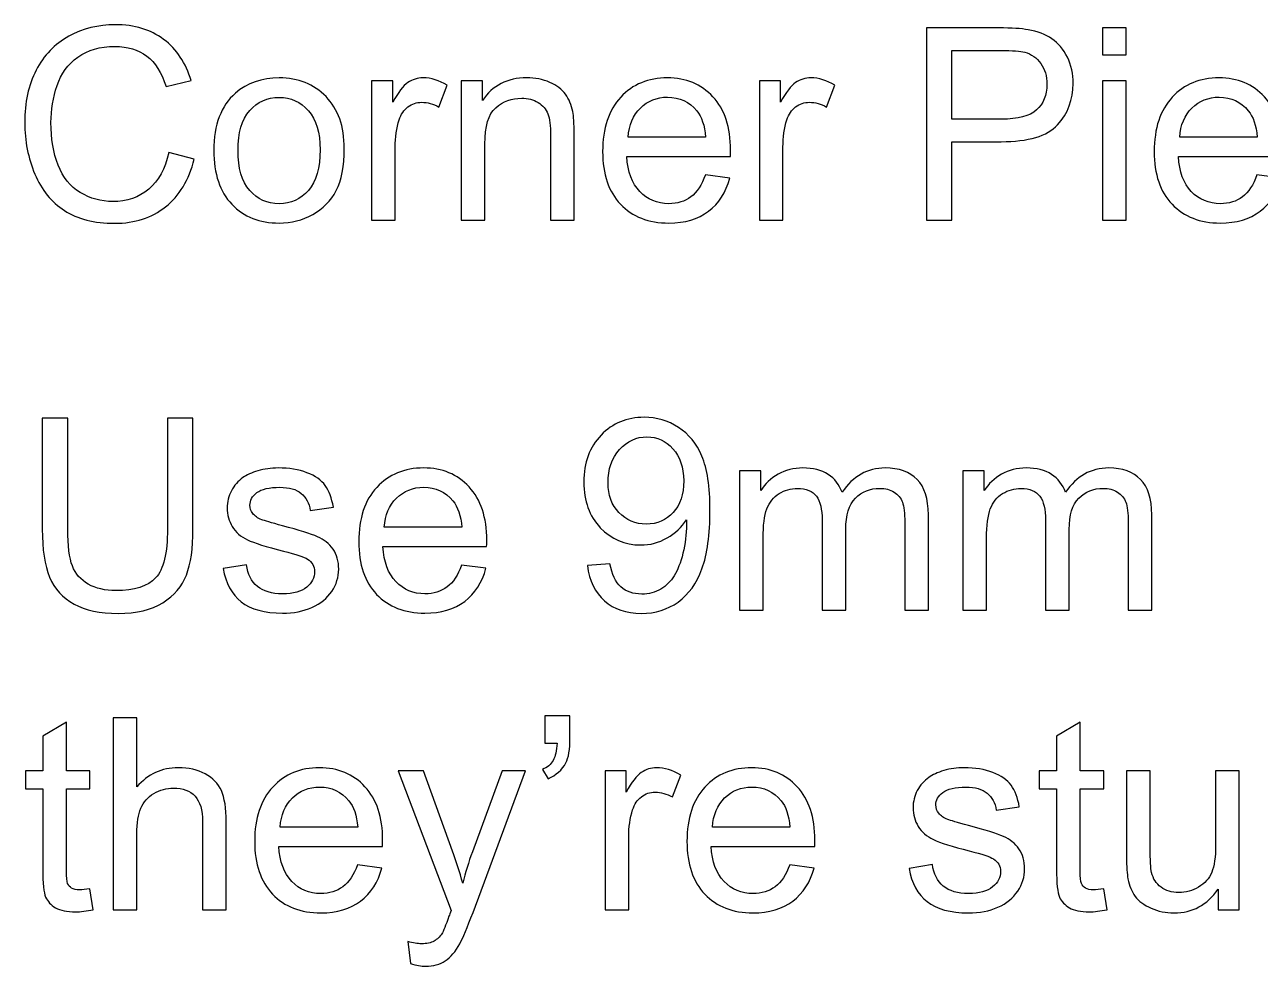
# Model space of a CAD drawing. Header units: millimetres. Extents: x 198 to 2265, y -986 to 144.
# Drawn here: x 462.4 to 579.4, y -971 to -881.9 of the extents above; entities that cross this region are included whole.
import ezdxf

# ---------------------------------------------------------------- set-up
doc = ezdxf.new("R2010")
doc.units = ezdxf.units.MM
doc.header["$MEASUREMENT"] = 0
doc.layers.add('Layer 1', color=7, linetype='Continuous')

msp = doc.modelspace()

# ---------------------------------------------------------------- linework, layer by layer
at = {"layer": 'Layer 1', "color": 250}
for points, knots in [([(476.0703, -893.9809), (476.0703, -893.9809), (478.4833, -894.5905), (478.4833, -894.5905), (477.9795, -896.5674), (477.0736, -898.0703), (475.7655, -899.1074), (474.4574, -900.1446), (472.8572, -900.6653), (470.9649, -900.6653), (469.0091, -900.6653), (467.4174, -900.2674), (466.1897, -899.4673), (464.962, -898.6714), (464.0307, -897.5157), (463.3915, -896.0044), (462.7522, -894.4889), (462.4305, -892.8675), (462.4305, -891.1318), (462.4305, -889.2395), (462.7903, -887.5885), (463.5142, -886.1788), (464.2381, -884.7691), (465.2668, -883.6981), (466.6003, -882.9657), (467.9338, -882.2334), (469.4028, -881.8693), (471.003, -881.8693), (472.8233, -881.8693), (474.3516, -882.3307), (475.5877, -883.2578), (476.8281, -884.1849), (477.6917, -885.4846), (478.1785, -887.161), (478.1785, -887.161), (475.8163, -887.7198), (475.8163, -887.7198), (475.3972, -886.399), (474.7834, -885.4338), (473.9833, -884.8326), (473.1832, -884.2273), (472.1756, -883.9267), (470.9607, -883.9267), (469.5679, -883.9267), (468.3995, -884.2611), (467.4639, -884.93), (466.5284, -885.5989), (465.868, -886.5006), (465.4912, -887.6266), (465.1102, -888.7569), (464.9197, -889.9211), (464.9197, -891.1191), (464.9197, -892.6643), (465.1441, -894.0147), (465.5928, -895.1662), (466.0415, -896.3219), (466.74, -897.1813), (467.6883, -897.7528), (468.6366, -898.3243), (469.661, -898.6079), (470.7659, -898.6079), (472.1121, -898.6079), (473.2467, -898.2184), (474.178, -897.4437), (475.1093, -896.6648), (475.7401, -895.5133), (476.0703, -893.9809)], [0, 0, 0, 0, 0.04545455, 0.04545455, 0.04545455, 0.09090909, 0.09090909, 0.09090909, 0.13636364, 0.13636364, 0.13636364, 0.18181818, 0.18181818, 0.18181818, 0.22727273, 0.22727273, 0.22727273, 0.27272727, 0.27272727, 0.27272727, 0.31818182, 0.31818182, 0.31818182, 0.36363636, 0.36363636, 0.36363636, 0.40909091, 0.40909091, 0.40909091, 0.45454545, 0.45454545, 0.45454545, 0.5, 0.5, 0.5, 0.54545455, 0.54545455, 0.54545455, 0.59090909, 0.59090909, 0.59090909, 0.63636364, 0.63636364, 0.63636364, 0.68181818, 0.68181818, 0.68181818, 0.72727273, 0.72727273, 0.72727273, 0.77272727, 0.77272727, 0.77272727, 0.81818182, 0.81818182, 0.81818182, 0.86363636, 0.86363636, 0.86363636, 0.90909091, 0.90909091, 0.90909091, 0.95454545, 0.95454545, 0.95454545, 1, 1, 1, 1]), ([(547.8125, -900.3605), (547.8125, -900.3605), (547.8125, -882.1741), (547.8125, -882.1741), (547.8125, -882.1741), (554.679, -882.1741), (554.679, -882.1741), (555.8855, -882.1741), (556.8083, -882.2334), (557.4476, -882.3477), (558.3408, -882.4958), (559.0901, -882.7795), (559.6955, -883.1943), (560.3008, -883.6134), (560.7877, -884.1976), (561.156, -884.9469), (561.5243, -885.6962), (561.7063, -886.5217), (561.7063, -887.4234), (561.7063, -888.9644), (561.2152, -890.2725), (560.2289, -891.3393), (559.2467, -892.4103), (557.4645, -892.9437), (554.8906, -892.9437), (554.8906, -892.9437), (550.2255, -892.9437), (550.2255, -892.9437), (550.2255, -892.9437), (550.2255, -900.3605), (550.2255, -900.3605), (550.2255, -900.3605), (547.8125, -900.3605), (547.8125, -900.3605)], [0, 0, 0, 0, 0.09090909, 0.09090909, 0.09090909, 0.18181818, 0.18181818, 0.18181818, 0.27272727, 0.27272727, 0.27272727, 0.36363636, 0.36363636, 0.36363636, 0.45454545, 0.45454545, 0.45454545, 0.54545455, 0.54545455, 0.54545455, 0.63636364, 0.63636364, 0.63636364, 0.72727273, 0.72727273, 0.72727273, 0.81818182, 0.81818182, 0.81818182, 0.90909091, 0.90909091, 0.90909091, 1, 1, 1, 1]), ([(564.4749, -884.7141), (564.4749, -884.7141), (564.4749, -882.1741), (564.4749, -882.1741), (564.4749, -882.1741), (566.7101, -882.1741), (566.7101, -882.1741), (566.7101, -882.1741), (566.7101, -884.7141), (566.7101, -884.7141), (566.7101, -884.7141), (564.4749, -884.7141), (564.4749, -884.7141)], [0, 0, 0, 0, 0.25, 0.25, 0.25, 0.5, 0.5, 0.5, 0.75, 0.75, 0.75, 1, 1, 1, 1]), ([(550.2255, -890.8101), (550.2255, -890.8101), (554.9245, -890.8101), (554.9245, -890.8101), (556.4824, -890.8101), (557.583, -890.5222), (558.2392, -889.9423), (558.8911, -889.3623), (559.2171, -888.5495), (559.2171, -887.4954), (559.2171, -886.7376), (559.0266, -886.0857), (558.6414, -885.5438), (558.2561, -885.002), (557.7481, -884.6421), (557.1216, -884.4686), (556.7152, -884.3627), (555.9659, -884.3077), (554.8779, -884.3077), (554.8779, -884.3077), (550.2255, -884.3077), (550.2255, -884.3077), (550.2255, -884.3077), (550.2255, -890.8101), (550.2255, -890.8101)], [0, 0, 0, 0, 0.125, 0.125, 0.125, 0.25, 0.25, 0.25, 0.375, 0.375, 0.375, 0.5, 0.5, 0.5, 0.625, 0.625, 0.625, 0.75, 0.75, 0.75, 0.875, 0.875, 0.875, 1, 1, 1, 1]), ([(480.3417, -893.7692), (480.3417, -891.335), (481.019, -889.5316), (482.3779, -888.359), (483.5082, -887.3853), (484.8925, -886.8985), (486.5224, -886.8985), (488.33, -886.8985), (489.8117, -887.4912), (490.9631, -888.6765), (492.1104, -889.8576), (492.6861, -891.4959), (492.6861, -893.5829), (492.6861, -895.2763), (492.4321, -896.6055), (491.9241, -897.575), (491.4161, -898.5444), (490.6753, -899.2979), (489.7016, -899.8356), (488.7322, -900.3732), (487.6696, -900.6399), (486.5224, -900.6399), (484.6766, -900.6399), (483.1865, -900.0515), (482.0477, -898.8704), (480.909, -897.6893), (480.3417, -895.9875), (480.3417, -893.7692)], [0, 0, 0, 0, 0.11111111, 0.11111111, 0.11111111, 0.22222222, 0.22222222, 0.22222222, 0.33333333, 0.33333333, 0.33333333, 0.44444444, 0.44444444, 0.44444444, 0.55555556, 0.55555556, 0.55555556, 0.66666667, 0.66666667, 0.66666667, 0.77777778, 0.77777778, 0.77777778, 0.88888889, 0.88888889, 0.88888889, 1, 1, 1, 1]), ([(495.2811, -900.3605), (495.2811, -900.3605), (495.2811, -887.1779), (495.2811, -887.1779), (495.2811, -887.1779), (497.2877, -887.1779), (497.2877, -887.1779), (497.2877, -887.1779), (497.2877, -889.1972), (497.2877, -889.1972), (497.7999, -888.2616), (498.2741, -887.6436), (498.7101, -887.3472), (499.1461, -887.0467), (499.6245, -886.8985), (500.1452, -886.8985), (500.8987, -886.8985), (501.665, -887.1356), (502.4439, -887.6055), (502.4439, -887.6055), (501.648, -889.6671), (501.648, -889.6671), (501.1062, -889.3623), (500.5643, -889.2099), (500.0224, -889.2099), (499.5356, -889.2099), (499.0996, -889.3581), (498.7143, -889.6502), (498.3291, -889.9423), (498.0539, -890.3487), (497.8888, -890.8694), (497.6391, -891.661), (497.5163, -892.5288), (497.5163, -893.4729), (497.5163, -893.4729), (497.5163, -900.3605), (497.5163, -900.3605), (497.5163, -900.3605), (495.2811, -900.3605), (495.2811, -900.3605)], [0, 0, 0, 0, 0.07692308, 0.07692308, 0.07692308, 0.15384615, 0.15384615, 0.15384615, 0.23076923, 0.23076923, 0.23076923, 0.30769231, 0.30769231, 0.30769231, 0.38461538, 0.38461538, 0.38461538, 0.46153846, 0.46153846, 0.46153846, 0.53846154, 0.53846154, 0.53846154, 0.61538462, 0.61538462, 0.61538462, 0.69230769, 0.69230769, 0.69230769, 0.76923077, 0.76923077, 0.76923077, 0.84615385, 0.84615385, 0.84615385, 0.92307692, 0.92307692, 0.92307692, 1, 1, 1, 1]), ([(503.7647, -900.3605), (503.7647, -900.3605), (503.7647, -887.1779), (503.7647, -887.1779), (503.7647, -887.1779), (505.7713, -887.1779), (505.7713, -887.1779), (505.7713, -887.1779), (505.7713, -889.049), (505.7713, -889.049), (506.7365, -887.6139), (508.1335, -886.8985), (509.9581, -886.8985), (510.7539, -886.8985), (511.4821, -887.0424), (512.1467, -887.3261), (512.8113, -887.6097), (513.3109, -887.9865), (513.6411, -888.4479), (513.9713, -888.9093), (514.2041, -889.4597), (514.3353, -890.0947), (514.4158, -890.5095), (514.4581, -891.2334), (514.4581, -892.2664), (514.4581, -892.2664), (514.4581, -900.3605), (514.4581, -900.3605), (514.4581, -900.3605), (512.2229, -900.3605), (512.2229, -900.3605), (512.2229, -900.3605), (512.2229, -892.351), (512.2229, -892.351), (512.2229, -891.4409), (512.1382, -890.7593), (511.9647, -890.3106), (511.7911, -889.8618), (511.4821, -889.502), (511.0418, -889.2311), (510.6015, -888.9644), (510.0808, -888.8289), (509.4882, -888.8289), (508.5399, -888.8289), (507.7229, -889.1295), (507.0328, -889.7348), (506.3428, -890.336), (505.9999, -891.4832), (505.9999, -893.1681), (505.9999, -893.1681), (505.9999, -900.3605), (505.9999, -900.3605), (505.9999, -900.3605), (503.7647, -900.3605), (503.7647, -900.3605)], [0, 0, 0, 0, 0.05555556, 0.05555556, 0.05555556, 0.11111111, 0.11111111, 0.11111111, 0.16666667, 0.16666667, 0.16666667, 0.22222222, 0.22222222, 0.22222222, 0.27777778, 0.27777778, 0.27777778, 0.33333333, 0.33333333, 0.33333333, 0.38888889, 0.38888889, 0.38888889, 0.44444444, 0.44444444, 0.44444444, 0.5, 0.5, 0.5, 0.55555556, 0.55555556, 0.55555556, 0.61111111, 0.61111111, 0.61111111, 0.66666667, 0.66666667, 0.66666667, 0.72222222, 0.72222222, 0.72222222, 0.77777778, 0.77777778, 0.77777778, 0.83333333, 0.83333333, 0.83333333, 0.88888889, 0.88888889, 0.88888889, 0.94444444, 0.94444444, 0.94444444, 1, 1, 1, 1]), ([(526.8829, -896.0933), (526.8829, -896.0933), (529.1943, -896.3981), (529.1943, -896.3981), (528.8345, -897.7401), (528.1614, -898.7857), (527.1792, -899.5265), (526.1971, -900.2674), (524.944, -900.6399), (523.4158, -900.6399), (521.4939, -900.6399), (519.9699, -900.0472), (518.8438, -898.8619), (517.7177, -897.6808), (517.1547, -896.0171), (517.1547, -893.8793), (517.1547, -891.6695), (517.722, -889.9507), (518.8607, -888.7315), (519.9995, -887.5081), (521.4769, -886.8985), (523.293, -886.8985), (525.0499, -886.8985), (526.485, -887.4954), (527.5983, -888.6934), (528.7117, -889.8915), (529.2705, -891.5763), (529.2705, -893.748), (529.2705, -893.8793), (529.2663, -894.0782), (529.2578, -894.3407), (529.2578, -894.3407), (519.4407, -894.3407), (519.4407, -894.3407), (519.5254, -895.7843), (519.9318, -896.8934), (520.6684, -897.6596), (521.4007, -898.4259), (522.3194, -898.8111), (523.4158, -898.8111), (524.2328, -898.8111), (524.9313, -898.5952), (525.5071, -898.1634), (526.087, -897.7316), (526.5442, -897.0416), (526.8829, -896.0933)], [0, 0, 0, 0, 0.06666667, 0.06666667, 0.06666667, 0.13333333, 0.13333333, 0.13333333, 0.2, 0.2, 0.2, 0.26666667, 0.26666667, 0.26666667, 0.33333333, 0.33333333, 0.33333333, 0.4, 0.4, 0.4, 0.46666667, 0.46666667, 0.46666667, 0.53333333, 0.53333333, 0.53333333, 0.6, 0.6, 0.6, 0.66666667, 0.66666667, 0.66666667, 0.73333333, 0.73333333, 0.73333333, 0.8, 0.8, 0.8, 0.86666667, 0.86666667, 0.86666667, 0.93333333, 0.93333333, 0.93333333, 1, 1, 1, 1]), ([(531.9925, -900.3605), (531.9925, -900.3605), (531.9925, -887.1779), (531.9925, -887.1779), (531.9925, -887.1779), (533.9991, -887.1779), (533.9991, -887.1779), (533.9991, -887.1779), (533.9991, -889.1972), (533.9991, -889.1972), (534.5113, -888.2616), (534.9855, -887.6436), (535.4215, -887.3472), (535.8575, -887.0467), (536.3359, -886.8985), (536.8566, -886.8985), (537.6101, -886.8985), (538.3764, -887.1356), (539.1553, -887.6055), (539.1553, -887.6055), (538.3594, -889.6671), (538.3594, -889.6671), (537.8176, -889.3623), (537.2757, -889.2099), (536.7338, -889.2099), (536.247, -889.2099), (535.811, -889.3581), (535.4257, -889.6502), (535.0405, -889.9423), (534.7653, -890.3487), (534.6002, -890.8694), (534.3505, -891.661), (534.2277, -892.5288), (534.2277, -893.4729), (534.2277, -893.4729), (534.2277, -900.3605), (534.2277, -900.3605), (534.2277, -900.3605), (531.9925, -900.3605), (531.9925, -900.3605)], [0, 0, 0, 0, 0.07692308, 0.07692308, 0.07692308, 0.15384615, 0.15384615, 0.15384615, 0.23076923, 0.23076923, 0.23076923, 0.30769231, 0.30769231, 0.30769231, 0.38461538, 0.38461538, 0.38461538, 0.46153846, 0.46153846, 0.46153846, 0.53846154, 0.53846154, 0.53846154, 0.61538462, 0.61538462, 0.61538462, 0.69230769, 0.69230769, 0.69230769, 0.76923077, 0.76923077, 0.76923077, 0.84615385, 0.84615385, 0.84615385, 0.92307692, 0.92307692, 0.92307692, 1, 1, 1, 1]), ([(564.4749, -900.3605), (564.4749, -900.3605), (564.4749, -887.1779), (564.4749, -887.1779), (564.4749, -887.1779), (566.7101, -887.1779), (566.7101, -887.1779), (566.7101, -887.1779), (566.7101, -900.3605), (566.7101, -900.3605), (566.7101, -900.3605), (564.4749, -900.3605), (564.4749, -900.3605)], [0, 0, 0, 0, 0.25, 0.25, 0.25, 0.5, 0.5, 0.5, 0.75, 0.75, 0.75, 1, 1, 1, 1]), ([(579.1095, -896.0933), (579.1095, -896.0933), (581.4209, -896.3981), (581.4209, -896.3981), (581.0611, -897.7401), (580.388, -898.7857), (579.4058, -899.5265), (578.4237, -900.2674), (577.1706, -900.6399), (575.6424, -900.6399), (573.7205, -900.6399), (572.1965, -900.0472), (571.0704, -898.8619), (569.9443, -897.6808), (569.3813, -896.0171), (569.3813, -893.8793), (569.3813, -891.6695), (569.9486, -889.9507), (571.0873, -888.7315), (572.2261, -887.5081), (573.7035, -886.8985), (575.5196, -886.8985), (577.2765, -886.8985), (578.7116, -887.4954), (579.8249, -888.6934), (580.9383, -889.8915), (581.4971, -891.5763), (581.4971, -893.748), (581.4971, -893.8793), (581.4929, -894.0782), (581.4844, -894.3407), (581.4844, -894.3407), (571.6673, -894.3407), (571.6673, -894.3407), (571.752, -895.7843), (572.1584, -896.8934), (572.895, -897.6596), (573.6273, -898.4259), (574.546, -898.8111), (575.6424, -898.8111), (576.4594, -898.8111), (577.1579, -898.5952), (577.7337, -898.1634), (578.3136, -897.7316), (578.7708, -897.0416), (579.1095, -896.0933)], [0, 0, 0, 0, 0.06666667, 0.06666667, 0.06666667, 0.13333333, 0.13333333, 0.13333333, 0.2, 0.2, 0.2, 0.26666667, 0.26666667, 0.26666667, 0.33333333, 0.33333333, 0.33333333, 0.4, 0.4, 0.4, 0.46666667, 0.46666667, 0.46666667, 0.53333333, 0.53333333, 0.53333333, 0.6, 0.6, 0.6, 0.66666667, 0.66666667, 0.66666667, 0.73333333, 0.73333333, 0.73333333, 0.8, 0.8, 0.8, 0.86666667, 0.86666667, 0.86666667, 0.93333333, 0.93333333, 0.93333333, 1, 1, 1, 1]), ([(482.6277, -893.7734), (482.6277, -895.4583), (482.996, -896.7198), (483.7326, -897.5538), (484.4734, -898.392), (485.4005, -898.8111), (486.5224, -898.8111), (487.6315, -898.8111), (488.5544, -898.392), (489.2952, -897.5496), (490.0318, -896.7071), (490.4001, -895.4244), (490.4001, -893.7015), (490.4001, -892.0759), (490.0276, -890.844), (489.2867, -890.01), (488.5459, -889.1718), (487.623, -888.7527), (486.5224, -888.7527), (485.4005, -888.7527), (484.4734, -889.1676), (483.7326, -890.0015), (482.996, -890.8355), (482.6277, -892.0928), (482.6277, -893.7734)], [0, 0, 0, 0, 0.125, 0.125, 0.125, 0.25, 0.25, 0.25, 0.375, 0.375, 0.375, 0.5, 0.5, 0.5, 0.625, 0.625, 0.625, 0.75, 0.75, 0.75, 0.875, 0.875, 0.875, 1, 1, 1, 1]), ([(519.5677, -892.5119), (519.5677, -892.5119), (526.9083, -892.5119), (526.9083, -892.5119), (526.8109, -891.4028), (526.5273, -890.573), (526.0659, -890.0185), (525.3589, -889.1591), (524.436, -888.7273), (523.3057, -888.7273), (522.2813, -888.7273), (521.4219, -889.0702), (520.7234, -889.756), (520.0291, -890.4418), (519.6439, -891.3604), (519.5677, -892.5119)], [0, 0, 0, 0, 0.2, 0.2, 0.2, 0.4, 0.4, 0.4, 0.6, 0.6, 0.6, 0.8, 0.8, 0.8, 1, 1, 1, 1]), ([(571.7943, -892.5119), (571.7943, -892.5119), (579.1349, -892.5119), (579.1349, -892.5119), (579.0375, -891.4028), (578.7539, -890.573), (578.2925, -890.0185), (577.5855, -889.1591), (576.6626, -888.7273), (575.5323, -888.7273), (574.5079, -888.7273), (573.6485, -889.0702), (572.95, -889.756), (572.2557, -890.4418), (571.8705, -891.3604), (571.7943, -892.5119)], [0, 0, 0, 0, 0.2, 0.2, 0.2, 0.4, 0.4, 0.4, 0.6, 0.6, 0.6, 0.8, 0.8, 0.8, 1, 1, 1, 1]), ([(475.9522, -919.1063), (475.9522, -919.1063), (478.3652, -919.1063), (478.3652, -919.1063), (478.3652, -919.1063), (478.3652, -929.6092), (478.3652, -929.6092), (478.3652, -931.438), (478.1578, -932.89), (477.7471, -933.9653), (477.3323, -935.0363), (476.5872, -935.9126), (475.5119, -936.5857), (474.4324, -937.2588), (473.0227, -937.5975), (471.2701, -937.5975), (469.5726, -937.5975), (468.1798, -937.3054), (467.1003, -936.717), (466.0166, -936.1285), (465.2461, -935.2819), (464.7847, -934.1685), (464.3232, -933.0551), (464.0904, -931.5354), (464.0904, -929.6092), (464.0904, -929.6092), (464.0904, -919.1063), (464.0904, -919.1063), (464.0904, -919.1063), (466.5034, -919.1063), (466.5034, -919.1063), (466.5034, -919.1063), (466.5034, -929.605), (466.5034, -929.605), (466.5034, -931.184), (466.6516, -932.3524), (466.9437, -933.0975), (467.2358, -933.8468), (467.7353, -934.4267), (468.4507, -934.8289), (469.1619, -935.2353), (470.034, -935.4385), (471.0627, -935.4385), (472.8238, -935.4385), (474.0811, -935.0363), (474.8304, -934.2362), (475.5797, -933.4319), (475.9522, -931.891), (475.9522, -929.605), (475.9522, -929.605), (475.9522, -919.1063), (475.9522, -919.1063)], [0, 0, 0, 0, 0.05882353, 0.05882353, 0.05882353, 0.11764706, 0.11764706, 0.11764706, 0.17647059, 0.17647059, 0.17647059, 0.23529412, 0.23529412, 0.23529412, 0.29411765, 0.29411765, 0.29411765, 0.35294118, 0.35294118, 0.35294118, 0.41176471, 0.41176471, 0.41176471, 0.47058824, 0.47058824, 0.47058824, 0.52941176, 0.52941176, 0.52941176, 0.58823529, 0.58823529, 0.58823529, 0.64705882, 0.64705882, 0.64705882, 0.70588235, 0.70588235, 0.70588235, 0.76470588, 0.76470588, 0.76470588, 0.82352941, 0.82352941, 0.82352941, 0.88235294, 0.88235294, 0.88235294, 0.94117647, 0.94117647, 0.94117647, 1, 1, 1, 1]), ([(515.7074, -933.0763), (515.7074, -933.0763), (517.841, -932.8985), (517.841, -932.8985), (518.023, -933.906), (518.3702, -934.6342), (518.8824, -935.0871), (519.3946, -935.5401), (520.0508, -935.7687), (520.8551, -935.7687), (521.5409, -935.7687), (522.1421, -935.6121), (522.6628, -935.2946), (523.1835, -934.9813), (523.6068, -934.5622), (523.9328, -934.033), (524.2587, -933.5081), (524.5339, -932.7969), (524.7583, -931.9037), (524.9826, -931.0104), (525.0927, -930.1003), (525.0927, -929.1732), (525.0927, -929.0758), (525.0885, -928.9234), (525.08, -928.7244), (524.6355, -929.4356), (524.0259, -930.0156), (523.2554, -930.4559), (522.485, -930.9004), (521.6468, -931.1205), (520.7493, -931.1205), (519.2465, -931.1205), (517.9765, -930.5744), (516.9351, -929.4822), (515.8979, -928.3942), (515.3772, -926.9549), (515.3772, -925.1684), (515.3772, -923.3227), (515.9191, -921.841), (517.007, -920.715), (518.0908, -919.5931), (519.4497, -919.0301), (521.088, -919.0301), (522.2648, -919.0301), (523.3443, -919.3476), (524.3265, -919.9868), (525.3044, -920.6218), (526.0452, -921.5278), (526.5532, -922.7089), (527.0612, -923.8857), (527.3152, -925.5918), (527.3152, -927.8227), (527.3152, -930.1468), (527.0654, -931.9968), (526.5617, -933.3726), (526.0579, -934.7527), (525.3044, -935.7983), (524.3095, -936.518), (523.3147, -937.2377), (522.1505, -937.5975), (520.8128, -937.5975), (519.3904, -937.5975), (518.2305, -937.2038), (517.3288, -936.4122), (516.4313, -935.6205), (515.8894, -934.5072), (515.7074, -933.0763)], [0, 0, 0, 0, 0.04545455, 0.04545455, 0.04545455, 0.09090909, 0.09090909, 0.09090909, 0.13636364, 0.13636364, 0.13636364, 0.18181818, 0.18181818, 0.18181818, 0.22727273, 0.22727273, 0.22727273, 0.27272727, 0.27272727, 0.27272727, 0.31818182, 0.31818182, 0.31818182, 0.36363636, 0.36363636, 0.36363636, 0.40909091, 0.40909091, 0.40909091, 0.45454545, 0.45454545, 0.45454545, 0.5, 0.5, 0.5, 0.54545455, 0.54545455, 0.54545455, 0.59090909, 0.59090909, 0.59090909, 0.63636364, 0.63636364, 0.63636364, 0.68181818, 0.68181818, 0.68181818, 0.72727273, 0.72727273, 0.72727273, 0.77272727, 0.77272727, 0.77272727, 0.81818182, 0.81818182, 0.81818182, 0.86363636, 0.86363636, 0.86363636, 0.90909091, 0.90909091, 0.90909091, 0.95454545, 0.95454545, 0.95454545, 1, 1, 1, 1]), ([(524.826, -925.0541), (524.826, -923.7757), (524.4873, -922.7597), (523.81, -922.0104), (523.1369, -921.2611), (522.3156, -920.8843), (521.3504, -920.8843), (520.3514, -920.8843), (519.4878, -921.2865), (518.7596, -922.095), (518.0273, -922.9036), (517.6632, -923.9535), (517.6632, -925.2404), (517.6632, -926.3961), (518.0103, -927.3359), (518.7004, -928.0556), (519.3946, -928.7795), (520.2582, -929.1393), (521.2869, -929.1393), (522.3199, -929.1393), (523.1665, -928.7795), (523.8312, -928.0556), (524.4958, -927.3359), (524.826, -926.3326), (524.826, -925.0541)], [0, 0, 0, 0, 0.125, 0.125, 0.125, 0.25, 0.25, 0.25, 0.375, 0.375, 0.375, 0.5, 0.5, 0.5, 0.625, 0.625, 0.625, 0.75, 0.75, 0.75, 0.875, 0.875, 0.875, 1, 1, 1, 1]), ([(481.2142, -933.3557), (481.2142, -933.3557), (483.424, -933.0001), (483.424, -933.0001), (483.5468, -933.8849), (483.8939, -934.5622), (484.4612, -935.0363), (485.0284, -935.5062), (485.8243, -935.7433), (486.8403, -935.7433), (487.869, -935.7433), (488.631, -935.5359), (489.1305, -935.1168), (489.6258, -934.7019), (489.8756, -934.2108), (489.8756, -933.6478), (489.8756, -933.144), (489.6512, -932.7461), (489.2067, -932.4582), (488.8935, -932.2593), (488.1315, -932.0095), (486.9207, -931.7005), (485.2867, -931.2898), (484.1564, -930.9342), (483.5214, -930.6337), (482.8906, -930.3289), (482.4122, -929.914), (482.0863, -929.3806), (481.7603, -928.8514), (481.5952, -928.263), (481.5952, -927.6195), (481.5952, -927.0311), (481.7307, -926.4892), (481.9974, -925.9897), (482.2683, -925.4902), (482.6324, -925.0753), (483.0938, -924.7451), (483.4409, -924.4911), (483.9151, -924.2752), (484.512, -924.0974), (485.1131, -923.9196), (485.7523, -923.8307), (486.4381, -923.8307), (487.4711, -923.8307), (488.377, -923.9789), (489.1559, -924.2794), (489.9391, -924.5758), (490.5148, -924.9822), (490.8874, -925.4902), (491.2557, -926.0024), (491.5139, -926.684), (491.6536, -927.5391), (491.6536, -927.5391), (489.4692, -927.8439), (489.4692, -927.8439), (489.3718, -927.1581), (489.084, -926.6205), (488.6098, -926.2352), (488.1357, -925.85), (487.4668, -925.6595), (486.599, -925.6595), (485.5788, -925.6595), (484.8464, -925.8288), (484.4104, -926.1675), (483.9743, -926.5062), (483.7542, -926.9041), (483.7542, -927.3571), (483.7542, -927.6449), (483.8431, -927.9074), (484.0251, -928.1402), (484.2072, -928.3773), (484.4908, -928.5763), (484.8803, -928.7329), (485.1046, -928.8176), (485.7566, -929.0081), (486.8488, -929.3044), (488.4236, -929.7235), (489.5242, -930.0706), (490.1508, -930.3373), (490.7773, -930.604), (491.2684, -930.9977), (491.624, -931.5057), (491.9838, -932.018), (492.1616, -932.653), (492.1616, -933.415), (492.1616, -934.1558), (491.9457, -934.8543), (491.5097, -935.5105), (491.0736, -936.1666), (490.4471, -936.6746), (489.6301, -937.0345), (488.8088, -937.3943), (487.8817, -937.5721), (486.8488, -937.5721), (485.1385, -937.5721), (483.8304, -937.2165), (482.9329, -936.5095), (482.0355, -935.7983), (481.464, -934.7485), (481.2142, -933.3557)], [0, 0, 0, 0, 0.03030303, 0.03030303, 0.03030303, 0.06060606, 0.06060606, 0.06060606, 0.09090909, 0.09090909, 0.09090909, 0.12121212, 0.12121212, 0.12121212, 0.15151515, 0.15151515, 0.15151515, 0.18181818, 0.18181818, 0.18181818, 0.21212121, 0.21212121, 0.21212121, 0.24242424, 0.24242424, 0.24242424, 0.27272727, 0.27272727, 0.27272727, 0.3030303, 0.3030303, 0.3030303, 0.33333333, 0.33333333, 0.33333333, 0.36363636, 0.36363636, 0.36363636, 0.39393939, 0.39393939, 0.39393939, 0.42424242, 0.42424242, 0.42424242, 0.45454545, 0.45454545, 0.45454545, 0.48484848, 0.48484848, 0.48484848, 0.51515152, 0.51515152, 0.51515152, 0.54545455, 0.54545455, 0.54545455, 0.57575758, 0.57575758, 0.57575758, 0.60606061, 0.60606061, 0.60606061, 0.63636364, 0.63636364, 0.63636364, 0.66666667, 0.66666667, 0.66666667, 0.6969697, 0.6969697, 0.6969697, 0.72727273, 0.72727273, 0.72727273, 0.75757576, 0.75757576, 0.75757576, 0.78787879, 0.78787879, 0.78787879, 0.81818182, 0.81818182, 0.81818182, 0.84848485, 0.84848485, 0.84848485, 0.87878788, 0.87878788, 0.87878788, 0.90909091, 0.90909091, 0.90909091, 0.93939394, 0.93939394, 0.93939394, 0.96969697, 0.96969697, 0.96969697, 1, 1, 1, 1]), ([(503.7948, -933.0255), (503.7948, -933.0255), (506.1062, -933.3303), (506.1062, -933.3303), (505.7464, -934.6723), (505.0733, -935.7179), (504.0911, -936.4587), (503.109, -937.1996), (501.8559, -937.5721), (500.3277, -937.5721), (498.4058, -937.5721), (496.8818, -936.9794), (495.7557, -935.7941), (494.6296, -934.613), (494.0666, -932.9493), (494.0666, -930.8115), (494.0666, -928.6017), (494.6339, -926.8829), (495.7726, -925.6637), (496.9114, -924.4403), (498.3888, -923.8307), (500.2049, -923.8307), (501.9618, -923.8307), (503.3969, -924.4276), (504.5102, -925.6256), (505.6236, -926.8237), (506.1824, -928.5085), (506.1824, -930.6802), (506.1824, -930.8115), (506.1782, -931.0104), (506.1697, -931.2729), (506.1697, -931.2729), (496.3526, -931.2729), (496.3526, -931.2729), (496.4373, -932.7165), (496.8437, -933.8256), (497.5803, -934.5918), (498.3126, -935.3581), (499.2313, -935.7433), (500.3277, -935.7433), (501.1447, -935.7433), (501.8432, -935.5274), (502.419, -935.0956), (502.9989, -934.6638), (503.4561, -933.9738), (503.7948, -933.0255)], [0, 0, 0, 0, 0.06666667, 0.06666667, 0.06666667, 0.13333333, 0.13333333, 0.13333333, 0.2, 0.2, 0.2, 0.26666667, 0.26666667, 0.26666667, 0.33333333, 0.33333333, 0.33333333, 0.4, 0.4, 0.4, 0.46666667, 0.46666667, 0.46666667, 0.53333333, 0.53333333, 0.53333333, 0.6, 0.6, 0.6, 0.66666667, 0.66666667, 0.66666667, 0.73333333, 0.73333333, 0.73333333, 0.8, 0.8, 0.8, 0.86666667, 0.86666667, 0.86666667, 0.93333333, 0.93333333, 0.93333333, 1, 1, 1, 1]), ([(530.1134, -937.2927), (530.1134, -937.2927), (530.1134, -924.1101), (530.1134, -924.1101), (530.1134, -924.1101), (532.12, -924.1101), (532.12, -924.1101), (532.12, -924.1101), (532.12, -925.9728), (532.12, -925.9728), (532.5306, -925.3293), (533.081, -924.8086), (533.7668, -924.4191), (534.4526, -924.0254), (535.2315, -923.8307), (536.1078, -923.8307), (537.0815, -923.8307), (537.8816, -924.0339), (538.5039, -924.4361), (539.1262, -924.8425), (539.5664, -925.4055), (539.8204, -926.1336), (540.8703, -924.5969), (542.2292, -923.8307), (543.9056, -923.8307), (545.2179, -923.8307), (546.2297, -924.1905), (546.9324, -924.9144), (547.6394, -925.6383), (547.995, -926.7517), (547.995, -928.2545), (547.995, -928.2545), (547.995, -937.2927), (547.995, -937.2927), (547.995, -937.2927), (545.7598, -937.2927), (545.7598, -937.2927), (545.7598, -937.2927), (545.7598, -928.9954), (545.7598, -928.9954), (545.7598, -928.1064), (545.6836, -927.4629), (545.5397, -927.0692), (545.3957, -926.6755), (545.1333, -926.3622), (544.748, -926.1209), (544.367, -925.8796), (543.9183, -925.7611), (543.4061, -925.7611), (542.4747, -925.7611), (541.7043, -926.0701), (541.0904, -926.684), (540.4766, -927.302), (540.1718, -928.2884), (540.1718, -929.6431), (540.1718, -929.6431), (540.1718, -937.2927), (540.1718, -937.2927), (540.1718, -937.2927), (537.9366, -937.2927), (537.9366, -937.2927), (537.9366, -937.2927), (537.9366, -928.7371), (537.9366, -928.7371), (537.9366, -927.7465), (537.7546, -927.0015), (537.3905, -926.5062), (537.0264, -926.0109), (536.4295, -925.7611), (535.604, -925.7611), (534.9775, -925.7611), (534.3975, -925.9262), (533.8641, -926.2564), (533.3307, -926.5866), (532.9455, -927.0692), (532.7042, -927.7084), (532.4671, -928.3434), (532.3486, -929.2621), (532.3486, -930.4601), (532.3486, -930.4601), (532.3486, -937.2927), (532.3486, -937.2927), (532.3486, -937.2927), (530.1134, -937.2927), (530.1134, -937.2927)], [0, 0, 0, 0, 0.03571429, 0.03571429, 0.03571429, 0.07142857, 0.07142857, 0.07142857, 0.10714286, 0.10714286, 0.10714286, 0.14285714, 0.14285714, 0.14285714, 0.17857143, 0.17857143, 0.17857143, 0.21428571, 0.21428571, 0.21428571, 0.25, 0.25, 0.25, 0.28571429, 0.28571429, 0.28571429, 0.32142857, 0.32142857, 0.32142857, 0.35714286, 0.35714286, 0.35714286, 0.39285714, 0.39285714, 0.39285714, 0.42857143, 0.42857143, 0.42857143, 0.46428571, 0.46428571, 0.46428571, 0.5, 0.5, 0.5, 0.53571429, 0.53571429, 0.53571429, 0.57142857, 0.57142857, 0.57142857, 0.60714286, 0.60714286, 0.60714286, 0.64285714, 0.64285714, 0.64285714, 0.67857143, 0.67857143, 0.67857143, 0.71428571, 0.71428571, 0.71428571, 0.75, 0.75, 0.75, 0.78571429, 0.78571429, 0.78571429, 0.82142857, 0.82142857, 0.82142857, 0.85714286, 0.85714286, 0.85714286, 0.89285714, 0.89285714, 0.89285714, 0.92857143, 0.92857143, 0.92857143, 0.96428571, 0.96428571, 0.96428571, 1, 1, 1, 1]), ([(551.2716, -937.2927), (551.2716, -937.2927), (551.2716, -924.1101), (551.2716, -924.1101), (551.2716, -924.1101), (553.2782, -924.1101), (553.2782, -924.1101), (553.2782, -924.1101), (553.2782, -925.9728), (553.2782, -925.9728), (553.6888, -925.3293), (554.2392, -924.8086), (554.925, -924.4191), (555.6108, -924.0254), (556.3897, -923.8307), (557.266, -923.8307), (558.2397, -923.8307), (559.0398, -924.0339), (559.6621, -924.4361), (560.2844, -924.8425), (560.7246, -925.4055), (560.9786, -926.1336), (562.0285, -924.5969), (563.3874, -923.8307), (565.0638, -923.8307), (566.3761, -923.8307), (567.3879, -924.1905), (568.0906, -924.9144), (568.7976, -925.6383), (569.1532, -926.7517), (569.1532, -928.2545), (569.1532, -928.2545), (569.1532, -937.2927), (569.1532, -937.2927), (569.1532, -937.2927), (566.918, -937.2927), (566.918, -937.2927), (566.918, -937.2927), (566.918, -928.9954), (566.918, -928.9954), (566.918, -928.1064), (566.8418, -927.4629), (566.6979, -927.0692), (566.5539, -926.6755), (566.2915, -926.3622), (565.9062, -926.1209), (565.5252, -925.8796), (565.0765, -925.7611), (564.5643, -925.7611), (563.6329, -925.7611), (562.8625, -926.0701), (562.2486, -926.684), (561.6348, -927.302), (561.33, -928.2884), (561.33, -929.6431), (561.33, -929.6431), (561.33, -937.2927), (561.33, -937.2927), (561.33, -937.2927), (559.0948, -937.2927), (559.0948, -937.2927), (559.0948, -937.2927), (559.0948, -928.7371), (559.0948, -928.7371), (559.0948, -927.7465), (558.9128, -927.0015), (558.5487, -926.5062), (558.1846, -926.0109), (557.5877, -925.7611), (556.7622, -925.7611), (556.1357, -925.7611), (555.5557, -925.9262), (555.0223, -926.2564), (554.4889, -926.5866), (554.1037, -927.0692), (553.8624, -927.7084), (553.6253, -928.3434), (553.5068, -929.2621), (553.5068, -930.4601), (553.5068, -930.4601), (553.5068, -937.2927), (553.5068, -937.2927), (553.5068, -937.2927), (551.2716, -937.2927), (551.2716, -937.2927)], [0, 0, 0, 0, 0.03571429, 0.03571429, 0.03571429, 0.07142857, 0.07142857, 0.07142857, 0.10714286, 0.10714286, 0.10714286, 0.14285714, 0.14285714, 0.14285714, 0.17857143, 0.17857143, 0.17857143, 0.21428571, 0.21428571, 0.21428571, 0.25, 0.25, 0.25, 0.28571429, 0.28571429, 0.28571429, 0.32142857, 0.32142857, 0.32142857, 0.35714286, 0.35714286, 0.35714286, 0.39285714, 0.39285714, 0.39285714, 0.42857143, 0.42857143, 0.42857143, 0.46428571, 0.46428571, 0.46428571, 0.5, 0.5, 0.5, 0.53571429, 0.53571429, 0.53571429, 0.57142857, 0.57142857, 0.57142857, 0.60714286, 0.60714286, 0.60714286, 0.64285714, 0.64285714, 0.64285714, 0.67857143, 0.67857143, 0.67857143, 0.71428571, 0.71428571, 0.71428571, 0.75, 0.75, 0.75, 0.78571429, 0.78571429, 0.78571429, 0.82142857, 0.82142857, 0.82142857, 0.85714286, 0.85714286, 0.85714286, 0.89285714, 0.89285714, 0.89285714, 0.92857143, 0.92857143, 0.92857143, 0.96428571, 0.96428571, 0.96428571, 1, 1, 1, 1]), ([(496.4796, -929.4441), (496.4796, -929.4441), (503.8202, -929.4441), (503.8202, -929.4441), (503.7228, -928.335), (503.4392, -927.5052), (502.9778, -926.9507), (502.2708, -926.0913), (501.3479, -925.6595), (500.2176, -925.6595), (499.1932, -925.6595), (498.3338, -926.0024), (497.6353, -926.6882), (496.941, -927.374), (496.5558, -928.2926), (496.4796, -929.4441)], [0, 0, 0, 0, 0.2, 0.2, 0.2, 0.4, 0.4, 0.4, 0.6, 0.6, 0.6, 0.8, 0.8, 0.8, 1, 1, 1, 1]), ([(470.8172, -965.6688), (470.8172, -965.6688), (470.8172, -947.4824), (470.8172, -947.4824), (470.8172, -947.4824), (473.0524, -947.4824), (473.0524, -947.4824), (473.0524, -947.4824), (473.0524, -954.0271), (473.0524, -954.0271), (474.0896, -952.8122), (475.3977, -952.2068), (476.9809, -952.2068), (477.9504, -952.2068), (478.7928, -952.3973), (479.5125, -952.7825), (480.2279, -953.1678), (480.7401, -953.6969), (481.0492, -954.3743), (481.3582, -955.0516), (481.5106, -956.038), (481.5106, -957.3249), (481.5106, -957.3249), (481.5106, -965.6688), (481.5106, -965.6688), (481.5106, -965.6688), (479.2754, -965.6688), (479.2754, -965.6688), (479.2754, -965.6688), (479.2754, -957.3334), (479.2754, -957.3334), (479.2754, -956.22), (479.0341, -955.4072), (478.5557, -954.8992), (478.0731, -954.3912), (477.3958, -954.1372), (476.5153, -954.1372), (475.8591, -954.1372), (475.241, -954.3065), (474.6611, -954.6494), (474.0811, -954.9923), (473.6705, -955.458), (473.4207, -956.0464), (473.1752, -956.6306), (473.0524, -957.4392), (473.0524, -958.4721), (473.0524, -958.4721), (473.0524, -965.6688), (473.0524, -965.6688), (473.0524, -965.6688), (470.8172, -965.6688), (470.8172, -965.6688)], [0, 0, 0, 0, 0.05882353, 0.05882353, 0.05882353, 0.11764706, 0.11764706, 0.11764706, 0.17647059, 0.17647059, 0.17647059, 0.23529412, 0.23529412, 0.23529412, 0.29411765, 0.29411765, 0.29411765, 0.35294118, 0.35294118, 0.35294118, 0.41176471, 0.41176471, 0.41176471, 0.47058824, 0.47058824, 0.47058824, 0.52941176, 0.52941176, 0.52941176, 0.58823529, 0.58823529, 0.58823529, 0.64705882, 0.64705882, 0.64705882, 0.70588235, 0.70588235, 0.70588235, 0.76470588, 0.76470588, 0.76470588, 0.82352941, 0.82352941, 0.82352941, 0.88235294, 0.88235294, 0.88235294, 0.94117647, 0.94117647, 0.94117647, 1, 1, 1, 1]), ([(511.6688, -949.8954), (511.6688, -949.8954), (511.6688, -947.3046), (511.6688, -947.3046), (511.6688, -947.3046), (514.0564, -947.3046), (514.0564, -947.3046), (514.0564, -947.3046), (514.0564, -949.362), (514.0564, -949.362), (514.0564, -950.4627), (513.9294, -951.2585), (513.6712, -951.7411), (513.3113, -952.41), (512.7568, -952.9095), (511.999, -953.2482), (511.999, -953.2482), (511.4656, -952.3677), (511.4656, -952.3677), (511.9143, -952.1856), (512.2445, -951.902), (512.4647, -951.5083), (512.6848, -951.1188), (512.8076, -950.5812), (512.833, -949.8954), (512.833, -949.8954), (511.6688, -949.8954), (511.6688, -949.8954)], [0, 0, 0, 0, 0.11111111, 0.11111111, 0.11111111, 0.22222222, 0.22222222, 0.22222222, 0.33333333, 0.33333333, 0.33333333, 0.44444444, 0.44444444, 0.44444444, 0.55555556, 0.55555556, 0.55555556, 0.66666667, 0.66666667, 0.66666667, 0.77777778, 0.77777778, 0.77777778, 0.88888889, 0.88888889, 0.88888889, 1, 1, 1, 1]), ([(468.6116, -963.6749), (468.6116, -963.6749), (468.9164, -965.6476), (468.9164, -965.6476), (468.2899, -965.7789), (467.7268, -965.8466), (467.2358, -965.8466), (466.4272, -965.8466), (465.8007, -965.7196), (465.3519, -965.4614), (464.9074, -965.2031), (464.5942, -964.8687), (464.4121, -964.4496), (464.2301, -964.0305), (464.1412, -963.15), (464.1412, -961.808), (464.1412, -961.808), (464.1412, -954.2134), (464.1412, -954.2134), (464.1412, -954.2134), (462.4902, -954.2134), (462.4902, -954.2134), (462.4902, -954.2134), (462.4902, -952.4862), (462.4902, -952.4862), (462.4902, -952.4862), (464.1412, -952.4862), (464.1412, -952.4862), (464.1412, -952.4862), (464.1412, -949.2265), (464.1412, -949.2265), (464.1412, -949.2265), (466.3764, -947.8846), (466.3764, -947.8846), (466.3764, -947.8846), (466.3764, -952.4862), (466.3764, -952.4862), (466.3764, -952.4862), (468.6116, -952.4862), (468.6116, -952.4862), (468.6116, -952.4862), (468.6116, -954.2134), (468.6116, -954.2134), (468.6116, -954.2134), (466.3764, -954.2134), (466.3764, -954.2134), (466.3764, -954.2134), (466.3764, -961.935), (466.3764, -961.935), (466.3764, -962.5742), (466.4145, -962.9849), (466.4949, -963.1669), (466.5711, -963.3489), (466.6981, -963.4929), (466.8759, -963.6029), (467.0537, -963.7088), (467.3077, -963.7638), (467.6379, -963.7638), (467.8835, -963.7638), (468.2094, -963.7342), (468.6116, -963.6749)], [0, 0, 0, 0, 0.05, 0.05, 0.05, 0.1, 0.1, 0.1, 0.15, 0.15, 0.15, 0.2, 0.2, 0.2, 0.25, 0.25, 0.25, 0.3, 0.3, 0.3, 0.35, 0.35, 0.35, 0.4, 0.4, 0.4, 0.45, 0.45, 0.45, 0.5, 0.5, 0.5, 0.55, 0.55, 0.55, 0.6, 0.6, 0.6, 0.65, 0.65, 0.65, 0.7, 0.7, 0.7, 0.75, 0.75, 0.75, 0.8, 0.8, 0.8, 0.85, 0.85, 0.85, 0.9, 0.9, 0.9, 0.95, 0.95, 0.95, 1, 1, 1, 1]), ([(564.6066, -963.6749), (564.6066, -963.6749), (564.9114, -965.6476), (564.9114, -965.6476), (564.2849, -965.7789), (563.7218, -965.8466), (563.2308, -965.8466), (562.4222, -965.8466), (561.7957, -965.7196), (561.3469, -965.4614), (560.9024, -965.2031), (560.5892, -964.8687), (560.4071, -964.4496), (560.2251, -964.0305), (560.1362, -963.15), (560.1362, -961.808), (560.1362, -961.808), (560.1362, -954.2134), (560.1362, -954.2134), (560.1362, -954.2134), (558.4852, -954.2134), (558.4852, -954.2134), (558.4852, -954.2134), (558.4852, -952.4862), (558.4852, -952.4862), (558.4852, -952.4862), (560.1362, -952.4862), (560.1362, -952.4862), (560.1362, -952.4862), (560.1362, -949.2265), (560.1362, -949.2265), (560.1362, -949.2265), (562.3714, -947.8846), (562.3714, -947.8846), (562.3714, -947.8846), (562.3714, -952.4862), (562.3714, -952.4862), (562.3714, -952.4862), (564.6066, -952.4862), (564.6066, -952.4862), (564.6066, -952.4862), (564.6066, -954.2134), (564.6066, -954.2134), (564.6066, -954.2134), (562.3714, -954.2134), (562.3714, -954.2134), (562.3714, -954.2134), (562.3714, -961.935), (562.3714, -961.935), (562.3714, -962.5742), (562.4095, -962.9849), (562.4899, -963.1669), (562.5661, -963.3489), (562.6931, -963.4929), (562.8709, -963.6029), (563.0487, -963.7088), (563.3027, -963.7638), (563.6329, -963.7638), (563.8785, -963.7638), (564.2044, -963.7342), (564.6066, -963.6749)], [0, 0, 0, 0, 0.05, 0.05, 0.05, 0.1, 0.1, 0.1, 0.15, 0.15, 0.15, 0.2, 0.2, 0.2, 0.25, 0.25, 0.25, 0.3, 0.3, 0.3, 0.35, 0.35, 0.35, 0.4, 0.4, 0.4, 0.45, 0.45, 0.45, 0.5, 0.5, 0.5, 0.55, 0.55, 0.55, 0.6, 0.6, 0.6, 0.65, 0.65, 0.65, 0.7, 0.7, 0.7, 0.75, 0.75, 0.75, 0.8, 0.8, 0.8, 0.85, 0.85, 0.85, 0.9, 0.9, 0.9, 0.95, 0.95, 0.95, 1, 1, 1, 1]), ([(493.9354, -961.4016), (493.9354, -961.4016), (496.2468, -961.7064), (496.2468, -961.7064), (495.887, -963.0484), (495.2139, -964.094), (494.2317, -964.8348), (493.2496, -965.5757), (491.9965, -965.9482), (490.4683, -965.9482), (488.5464, -965.9482), (487.0224, -965.3555), (485.8963, -964.1702), (484.7702, -962.9891), (484.2072, -961.3254), (484.2072, -959.1876), (484.2072, -956.9778), (484.7745, -955.259), (485.9132, -954.0398), (487.052, -952.8164), (488.5294, -952.2068), (490.3455, -952.2068), (492.1024, -952.2068), (493.5375, -952.8037), (494.6508, -954.0017), (495.7642, -955.1998), (496.323, -956.8846), (496.323, -959.0563), (496.323, -959.1876), (496.3188, -959.3865), (496.3103, -959.649), (496.3103, -959.649), (486.4932, -959.649), (486.4932, -959.649), (486.5779, -961.0926), (486.9843, -962.2017), (487.7209, -962.9679), (488.4532, -963.7342), (489.3719, -964.1194), (490.4683, -964.1194), (491.2853, -964.1194), (491.9838, -963.9035), (492.5596, -963.4717), (493.1395, -963.0399), (493.5967, -962.3499), (493.9354, -961.4016)], [0, 0, 0, 0, 0.06666667, 0.06666667, 0.06666667, 0.13333333, 0.13333333, 0.13333333, 0.2, 0.2, 0.2, 0.26666667, 0.26666667, 0.26666667, 0.33333333, 0.33333333, 0.33333333, 0.4, 0.4, 0.4, 0.46666667, 0.46666667, 0.46666667, 0.53333333, 0.53333333, 0.53333333, 0.6, 0.6, 0.6, 0.66666667, 0.66666667, 0.66666667, 0.73333333, 0.73333333, 0.73333333, 0.8, 0.8, 0.8, 0.86666667, 0.86666667, 0.86666667, 0.93333333, 0.93333333, 0.93333333, 1, 1, 1, 1]), ([(517.388, -965.6688), (517.388, -965.6688), (517.388, -952.4862), (517.388, -952.4862), (517.388, -952.4862), (519.3946, -952.4862), (519.3946, -952.4862), (519.3946, -952.4862), (519.3946, -954.5055), (519.3946, -954.5055), (519.9068, -953.5699), (520.381, -952.9519), (520.817, -952.6555), (521.253, -952.355), (521.7314, -952.2068), (522.2521, -952.2068), (523.0056, -952.2068), (523.7719, -952.4439), (524.5508, -952.9138), (524.5508, -952.9138), (523.7549, -954.9754), (523.7549, -954.9754), (523.2131, -954.6706), (522.6712, -954.5182), (522.1293, -954.5182), (521.6425, -954.5182), (521.2065, -954.6664), (520.8212, -954.9585), (520.436, -955.2506), (520.1608, -955.657), (519.9957, -956.1777), (519.746, -956.9693), (519.6232, -957.8371), (519.6232, -958.7812), (519.6232, -958.7812), (519.6232, -965.6688), (519.6232, -965.6688), (519.6232, -965.6688), (517.388, -965.6688), (517.388, -965.6688)], [0, 0, 0, 0, 0.07692308, 0.07692308, 0.07692308, 0.15384615, 0.15384615, 0.15384615, 0.23076923, 0.23076923, 0.23076923, 0.30769231, 0.30769231, 0.30769231, 0.38461538, 0.38461538, 0.38461538, 0.46153846, 0.46153846, 0.46153846, 0.53846154, 0.53846154, 0.53846154, 0.61538462, 0.61538462, 0.61538462, 0.69230769, 0.69230769, 0.69230769, 0.76923077, 0.76923077, 0.76923077, 0.84615385, 0.84615385, 0.84615385, 0.92307692, 0.92307692, 0.92307692, 1, 1, 1, 1]), ([(534.8632, -961.4016), (534.8632, -961.4016), (537.1746, -961.7064), (537.1746, -961.7064), (536.8148, -963.0484), (536.1417, -964.094), (535.1595, -964.8348), (534.1774, -965.5757), (532.9243, -965.9482), (531.3961, -965.9482), (529.4742, -965.9482), (527.9502, -965.3555), (526.8241, -964.1702), (525.698, -962.9891), (525.135, -961.3254), (525.135, -959.1876), (525.135, -956.9778), (525.7023, -955.259), (526.841, -954.0398), (527.9798, -952.8164), (529.4572, -952.2068), (531.2733, -952.2068), (533.0302, -952.2068), (534.4653, -952.8037), (535.5786, -954.0017), (536.692, -955.1998), (537.2508, -956.8846), (537.2508, -959.0563), (537.2508, -959.1876), (537.2466, -959.3865), (537.2381, -959.649), (537.2381, -959.649), (527.421, -959.649), (527.421, -959.649), (527.5057, -961.0926), (527.9121, -962.2017), (528.6487, -962.9679), (529.381, -963.7342), (530.2997, -964.1194), (531.3961, -964.1194), (532.2131, -964.1194), (532.9116, -963.9035), (533.4874, -963.4717), (534.0673, -963.0399), (534.5245, -962.3499), (534.8632, -961.4016)], [0, 0, 0, 0, 0.06666667, 0.06666667, 0.06666667, 0.13333333, 0.13333333, 0.13333333, 0.2, 0.2, 0.2, 0.26666667, 0.26666667, 0.26666667, 0.33333333, 0.33333333, 0.33333333, 0.4, 0.4, 0.4, 0.46666667, 0.46666667, 0.46666667, 0.53333333, 0.53333333, 0.53333333, 0.6, 0.6, 0.6, 0.66666667, 0.66666667, 0.66666667, 0.73333333, 0.73333333, 0.73333333, 0.8, 0.8, 0.8, 0.86666667, 0.86666667, 0.86666667, 0.93333333, 0.93333333, 0.93333333, 1, 1, 1, 1]), ([(546.1662, -961.7318), (546.1662, -961.7318), (548.376, -961.3762), (548.376, -961.3762), (548.4988, -962.261), (548.8459, -962.9383), (549.4132, -963.4124), (549.9804, -963.8823), (550.7763, -964.1194), (551.7923, -964.1194), (552.821, -964.1194), (553.583, -963.912), (554.0825, -963.4929), (554.5778, -963.078), (554.8276, -962.5869), (554.8276, -962.0239), (554.8276, -961.5201), (554.6032, -961.1222), (554.1587, -960.8343), (553.8455, -960.6354), (553.0835, -960.3856), (551.8727, -960.0766), (550.2387, -959.6659), (549.1084, -959.3103), (548.4734, -959.0098), (547.8426, -958.705), (547.3642, -958.2901), (547.0383, -957.7567), (546.7123, -957.2275), (546.5472, -956.6391), (546.5472, -955.9956), (546.5472, -955.4072), (546.6827, -954.8653), (546.9494, -954.3658), (547.2203, -953.8663), (547.5844, -953.4514), (548.0458, -953.1212), (548.3929, -952.8672), (548.8671, -952.6513), (549.464, -952.4735), (550.0651, -952.2957), (550.7043, -952.2068), (551.3901, -952.2068), (552.4231, -952.2068), (553.329, -952.355), (554.1079, -952.6555), (554.8911, -952.9519), (555.4668, -953.3583), (555.8394, -953.8663), (556.2077, -954.3785), (556.4659, -955.0601), (556.6056, -955.9152), (556.6056, -955.9152), (554.4212, -956.22), (554.4212, -956.22), (554.3238, -955.5342), (554.036, -954.9966), (553.5618, -954.6113), (553.0877, -954.2261), (552.4188, -954.0356), (551.551, -954.0356), (550.5308, -954.0356), (549.7984, -954.2049), (549.3624, -954.5436), (548.9263, -954.8823), (548.7062, -955.2802), (548.7062, -955.7332), (548.7062, -956.021), (548.7951, -956.2835), (548.9771, -956.5163), (549.1592, -956.7534), (549.4428, -956.9524), (549.8323, -957.109), (550.0566, -957.1937), (550.7086, -957.3842), (551.8008, -957.6805), (553.3756, -958.0996), (554.4762, -958.4467), (555.1028, -958.7134), (555.7293, -958.9801), (556.2204, -959.3738), (556.576, -959.8818), (556.9358, -960.3941), (557.1136, -961.0291), (557.1136, -961.7911), (557.1136, -962.5319), (556.8977, -963.2304), (556.4617, -963.8866), (556.0256, -964.5427), (555.3991, -965.0507), (554.5821, -965.4106), (553.7608, -965.7704), (552.8337, -965.9482), (551.8008, -965.9482), (550.0905, -965.9482), (548.7824, -965.5926), (547.8849, -964.8856), (546.9875, -964.1744), (546.416, -963.1246), (546.1662, -961.7318)], [0, 0, 0, 0, 0.03030303, 0.03030303, 0.03030303, 0.06060606, 0.06060606, 0.06060606, 0.09090909, 0.09090909, 0.09090909, 0.12121212, 0.12121212, 0.12121212, 0.15151515, 0.15151515, 0.15151515, 0.18181818, 0.18181818, 0.18181818, 0.21212121, 0.21212121, 0.21212121, 0.24242424, 0.24242424, 0.24242424, 0.27272727, 0.27272727, 0.27272727, 0.3030303, 0.3030303, 0.3030303, 0.33333333, 0.33333333, 0.33333333, 0.36363636, 0.36363636, 0.36363636, 0.39393939, 0.39393939, 0.39393939, 0.42424242, 0.42424242, 0.42424242, 0.45454545, 0.45454545, 0.45454545, 0.48484848, 0.48484848, 0.48484848, 0.51515152, 0.51515152, 0.51515152, 0.54545455, 0.54545455, 0.54545455, 0.57575758, 0.57575758, 0.57575758, 0.60606061, 0.60606061, 0.60606061, 0.63636364, 0.63636364, 0.63636364, 0.66666667, 0.66666667, 0.66666667, 0.6969697, 0.6969697, 0.6969697, 0.72727273, 0.72727273, 0.72727273, 0.75757576, 0.75757576, 0.75757576, 0.78787879, 0.78787879, 0.78787879, 0.81818182, 0.81818182, 0.81818182, 0.84848485, 0.84848485, 0.84848485, 0.87878788, 0.87878788, 0.87878788, 0.90909091, 0.90909091, 0.90909091, 0.93939394, 0.93939394, 0.93939394, 0.96969697, 0.96969697, 0.96969697, 1, 1, 1, 1]), ([(498.9688, -970.7361), (498.9688, -970.7361), (498.7148, -968.6702), (498.7148, -968.6702), (499.2059, -968.8015), (499.6292, -968.8692), (499.9933, -968.8692), (500.4928, -968.8692), (500.8907, -968.7845), (501.1871, -968.6194), (501.4876, -968.4543), (501.7332, -968.2215), (501.9237, -967.9252), (502.0634, -967.7008), (502.292, -967.1462), (502.6052, -966.2572), (502.6476, -966.1345), (502.7111, -965.9524), (502.8042, -965.7111), (502.8042, -965.7111), (497.8004, -952.4862), (497.8004, -952.4862), (497.8004, -952.4862), (500.188, -952.4862), (500.188, -952.4862), (500.188, -952.4862), (502.9397, -960.0977), (502.9397, -960.0977), (503.2995, -961.0587), (503.617, -962.0747), (503.9006, -963.1415), (504.1589, -962.1382), (504.4637, -961.1476), (504.8193, -960.1739), (504.8193, -960.1739), (507.6302, -952.4862), (507.6302, -952.4862), (507.6302, -952.4862), (509.8612, -952.4862), (509.8612, -952.4862), (509.8612, -952.4862), (504.8785, -965.8974), (504.8785, -965.8974), (504.3409, -967.341), (503.9218, -968.3316), (503.6212, -968.8777), (503.2233, -969.61), (502.7661, -970.1477), (502.2539, -970.4906), (501.7374, -970.8335), (501.1236, -971.0028), (500.4124, -971.0028), (499.9806, -971.0028), (499.498, -970.9139), (498.9688, -970.7361)], [0, 0, 0, 0, 0.05555556, 0.05555556, 0.05555556, 0.11111111, 0.11111111, 0.11111111, 0.16666667, 0.16666667, 0.16666667, 0.22222222, 0.22222222, 0.22222222, 0.27777778, 0.27777778, 0.27777778, 0.33333333, 0.33333333, 0.33333333, 0.38888889, 0.38888889, 0.38888889, 0.44444444, 0.44444444, 0.44444444, 0.5, 0.5, 0.5, 0.55555556, 0.55555556, 0.55555556, 0.61111111, 0.61111111, 0.61111111, 0.66666667, 0.66666667, 0.66666667, 0.72222222, 0.72222222, 0.72222222, 0.77777778, 0.77777778, 0.77777778, 0.83333333, 0.83333333, 0.83333333, 0.88888889, 0.88888889, 0.88888889, 0.94444444, 0.94444444, 0.94444444, 1, 1, 1, 1]), ([(575.4228, -965.6688), (575.4228, -965.6688), (575.4228, -963.7088), (575.4228, -963.7088), (574.3983, -965.2031), (573.0098, -965.9482), (571.253, -965.9482), (570.4783, -965.9482), (569.7544, -965.8), (569.0813, -965.5037), (568.4082, -965.2031), (567.9086, -964.8306), (567.5827, -964.3819), (567.2567, -963.9289), (567.0281, -963.3786), (566.8969, -962.7266), (566.808, -962.2864), (566.7614, -961.5921), (566.7614, -960.6438), (566.7614, -960.6438), (566.7614, -952.4862), (566.7614, -952.4862), (566.7614, -952.4862), (568.9966, -952.4862), (568.9966, -952.4862), (568.9966, -952.4862), (568.9966, -959.7802), (568.9966, -959.7802), (568.9966, -960.9444), (569.0432, -961.7318), (569.1321, -962.134), (569.2718, -962.7224), (569.5681, -963.1796), (570.0253, -963.514), (570.4783, -963.8485), (571.0371, -964.0178), (571.7059, -964.0178), (572.3748, -964.0178), (573.0013, -963.8485), (573.5855, -963.5056), (574.1697, -963.1627), (574.5846, -962.6928), (574.8301, -962.1043), (575.0714, -961.5159), (575.1942, -960.6565), (575.1942, -959.5347), (575.1942, -959.5347), (575.1942, -952.4862), (575.1942, -952.4862), (575.1942, -952.4862), (577.4294, -952.4862), (577.4294, -952.4862), (577.4294, -952.4862), (577.4294, -965.6688), (577.4294, -965.6688), (577.4294, -965.6688), (575.4228, -965.6688), (575.4228, -965.6688)], [0, 0, 0, 0, 0.05263158, 0.05263158, 0.05263158, 0.10526316, 0.10526316, 0.10526316, 0.15789474, 0.15789474, 0.15789474, 0.21052632, 0.21052632, 0.21052632, 0.26315789, 0.26315789, 0.26315789, 0.31578947, 0.31578947, 0.31578947, 0.36842105, 0.36842105, 0.36842105, 0.42105263, 0.42105263, 0.42105263, 0.47368421, 0.47368421, 0.47368421, 0.52631579, 0.52631579, 0.52631579, 0.57894737, 0.57894737, 0.57894737, 0.63157895, 0.63157895, 0.63157895, 0.68421053, 0.68421053, 0.68421053, 0.73684211, 0.73684211, 0.73684211, 0.78947368, 0.78947368, 0.78947368, 0.84210526, 0.84210526, 0.84210526, 0.89473684, 0.89473684, 0.89473684, 0.94736842, 0.94736842, 0.94736842, 1, 1, 1, 1]), ([(486.6202, -957.8202), (486.6202, -957.8202), (493.9608, -957.8202), (493.9608, -957.8202), (493.8634, -956.7111), (493.5798, -955.8813), (493.1184, -955.3268), (492.4114, -954.4674), (491.4885, -954.0356), (490.3582, -954.0356), (489.3338, -954.0356), (488.4744, -954.3785), (487.7759, -955.0643), (487.0816, -955.7501), (486.6964, -956.6687), (486.6202, -957.8202)], [0, 0, 0, 0, 0.2, 0.2, 0.2, 0.4, 0.4, 0.4, 0.6, 0.6, 0.6, 0.8, 0.8, 0.8, 1, 1, 1, 1]), ([(527.548, -957.8202), (527.548, -957.8202), (534.8886, -957.8202), (534.8886, -957.8202), (534.7912, -956.7111), (534.5076, -955.8813), (534.0462, -955.3268), (533.3392, -954.4674), (532.4163, -954.0356), (531.286, -954.0356), (530.2616, -954.0356), (529.4022, -954.3785), (528.7037, -955.0643), (528.0094, -955.7501), (527.6242, -956.6687), (527.548, -957.8202)], [0, 0, 0, 0, 0.2, 0.2, 0.2, 0.4, 0.4, 0.4, 0.6, 0.6, 0.6, 0.8, 0.8, 0.8, 1, 1, 1, 1])]:
    msp.add_open_spline(points, degree=3, knots=knots, dxfattribs=at)

doc.saveas('drawing.dxf')
